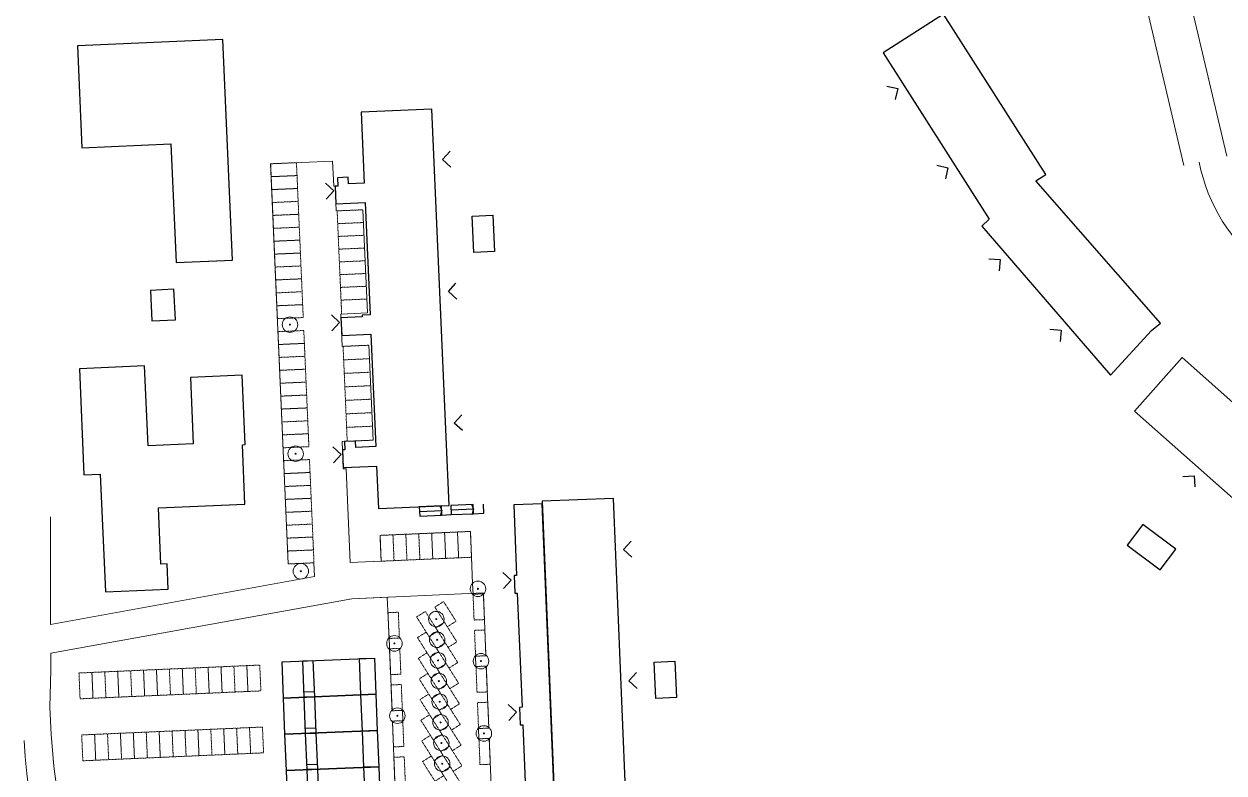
# Model space of a CAD drawing. Header units: millimetres. Extents: x 66738778 to 67478051, y 3190174640 to 3190853561.
# Drawn here: x 66977679 to 67209810, y 3190425350 to 3190570266 of the extents above; entities that cross this region are included whole.
import ezdxf

# ---------------------------------------------------------------- set-up
doc = ezdxf.new("R2010")
doc.units = ezdxf.units.MM
doc.header["$MEASUREMENT"] = 0
doc.linetypes.add('DASHED_4', pattern=[7, 4, -3])
for name, color, linetype, lineweight in [('A-------H1-', 8, 'DASHED_4', 0), ('A-L-16--EE-', 1, 'Continuous', 0), ('A-V27---EE-', 8, 'Continuous', 0)]:
    doc.layers.add(name, color=color, linetype=linetype, lineweight=lineweight)
for name, color, linetype in [('A-01SC-----', 7, 'Continuous'), ('A-01SH-----', 1, 'Continuous'), ('A-45B------', 1, 'Continuous')]:
    doc.layers.add(name, color=color, linetype=linetype)

msp = doc.modelspace()

# ---------------------------------------------------------------- linework, layer by layer
at = {"layer": 'A-------H1-'}
for p, q in [((67038254, 3190534101), (67043249, 3190534320)), ((67039128, 3190514138), (67038254, 3190534101)), ((67038362, 3190531634), (67043357, 3190531853)), ((67038470, 3190529168), (67043465, 3190529387)), ((67038578, 3190526701), (67043573, 3190526920)), ((67038686, 3190524235), (67043681, 3190524454)), ((67038794, 3190521768), (67043789, 3190521987)), ((67038902, 3190519302), (67043897, 3190519520)), ((67039010, 3190516835), (67044005, 3190517054)), ((67039402, 3190507896), (67044397, 3190508114)), ((67040206, 3190489530), (67039402, 3190507896)), ((67039516, 3190505284), (67044511, 3190505503)), ((67039631, 3190502673), (67044626, 3190502892)), ((67039745, 3190500061), (67044740, 3190500280)), ((67039859, 3190497450), (67044855, 3190497669)), ((67039974, 3190494838), (67044969, 3190495057)), ((67040088, 3190492227), (67045083, 3190492446)), ((67040206, 3190489530), (67045202, 3190489748))]:
    msp.add_line(p, q, dxfattribs=at)
at = {"layer": 'A-------H1-', "flags": 128}
for points in [[(67025389, 3190543220), (67030384, 3190543439), (67030494, 3190540941), (67025498, 3190540722)], [(67025498, 3190540722), (67030494, 3190540941), (67030603, 3190538443), (67025608, 3190538225)], [(67025608, 3190538225), (67030603, 3190538443), (67030712, 3190535946), (67025717, 3190535727)], [(67025717, 3190535727), (67030712, 3190535946), (67030822, 3190533448), (67025827, 3190533229)], [(67025827, 3190533229), (67030822, 3190533448), (67030931, 3190530951), (67025936, 3190530732)], [(67025936, 3190530732), (67030931, 3190530951), (67031041, 3190528453), (67026045, 3190528234)], [(67026045, 3190528234), (67031041, 3190528453), (67031150, 3190525955), (67026155, 3190525737)], [(67026155, 3190525737), (67031150, 3190525955), (67031259, 3190523458), (67026264, 3190523239)], [(67026264, 3190523239), (67031259, 3190523458), (67031369, 3190520960), (67026374, 3190520741)], [(67026374, 3190520741), (67031369, 3190520960), (67031478, 3190518463), (67026483, 3190518244)], [(67026483, 3190518244), (67031478, 3190518463), (67031588, 3190515965), (67026593, 3190515746)], [(67026593, 3190515746), (67031588, 3190515965), (67031697, 3190513467), (67026702, 3190513249)], [(67026811, 3190510751), (67031807, 3190510970), (67031916, 3190508472), (67026921, 3190508253)], [(67026921, 3190508253), (67031916, 3190508472), (67032025, 3190505975), (67027030, 3190505756)], [(67027030, 3190505756), (67032025, 3190505975), (67032135, 3190503477), (67027140, 3190503258)], [(67027140, 3190503258), (67032135, 3190503477), (67032244, 3190500979), (67027249, 3190500761)], [(67027249, 3190500761), (67032244, 3190500979), (67032354, 3190498482), (67027358, 3190498263)], [(67027358, 3190498263), (67032354, 3190498482), (67032463, 3190495984), (67027468, 3190495765)], [(67027468, 3190495765), (67032463, 3190495984), (67032572, 3190493487), (67027577, 3190493268)], [(67027577, 3190493268), (67032572, 3190493487), (67032682, 3190490989), (67027687, 3190490770)], [(67027687, 3190490770), (67032682, 3190490989), (67032791, 3190488491), (67027796, 3190488273)], [(67027905, 3190485775), (67032901, 3190485994), (67033010, 3190483496), (67028015, 3190483277)], [(67028015, 3190483277), (67033010, 3190483496), (67033120, 3190480999), (67028124, 3190480780)], [(67028124, 3190480780), (67033120, 3190480999), (67033229, 3190478501), (67028234, 3190478282)], [(67028234, 3190478282), (67033229, 3190478501), (67033338, 3190476003), (67028343, 3190475785)], [(67028343, 3190475785), (67033338, 3190476003), (67033448, 3190473506), (67028453, 3190473287)], [(67028453, 3190473287), (67033448, 3190473506), (67033557, 3190471008), (67028562, 3190470789)], [(67028562, 3190470789), (67033557, 3190471008), (67033667, 3190468511), (67028671, 3190468292)], [(67049046, 3190471433), (67049265, 3190466438), (67046768, 3190466328), (67046549, 3190471324)], [(67051544, 3190471542), (67051763, 3190466547), (67049265, 3190466438), (67049046, 3190471433)], [(67054042, 3190471652), (67054260, 3190466657), (67051763, 3190466547), (67051544, 3190471542)], [(67056539, 3190471761), (67056758, 3190466766), (67054260, 3190466657), (67054042, 3190471652)], [(67059037, 3190471871), (67059256, 3190466875), (67056758, 3190466766), (67056539, 3190471761)], [(67061534, 3190471980), (67061753, 3190466985), (67059256, 3190466875), (67059037, 3190471871)], [(67064032, 3190472090), (67064251, 3190467094), (67061753, 3190466985), (67061534, 3190471980)], [(67028671, 3190468292), (67033667, 3190468511), (67033776, 3190466013), (67028781, 3190465794)], [(67058846, 3190458518), (67061254, 3190454716), (67059564, 3190453646), (67057157, 3190457448)], [(67064543, 3190459941), (67064747, 3190454945), (67066746, 3190455027), (67066541, 3190460022)], [(67048093, 3190456377), (67048297, 3190451381), (67050295, 3190451463), (67050091, 3190456459)], [(67055322, 3190456607), (67057729, 3190452805), (67056039, 3190451736), (67053632, 3190455538)], [(67059010, 3190454521), (67061417, 3190450719), (67059727, 3190449649), (67057320, 3190453451)], [(67055485, 3190452611), (67057892, 3190448809), (67056202, 3190447739), (67053795, 3190451541)], [(67064829, 3190452947), (67065033, 3190447951), (67067031, 3190448032), (67066827, 3190453028)], [(67048379, 3190449382), (67048583, 3190444386), (67050581, 3190444468), (67050377, 3190449463)], [(67059173, 3190450524), (67061580, 3190446722), (67059891, 3190445652), (67057483, 3190449454)], [(67055648, 3190448614), (67058055, 3190444812), (67056366, 3190443742), (67053958, 3190447544)], [(66990812, 3190444810), (66991031, 3190439814), (66988533, 3190439705), (66988314, 3190444700)], [(66993310, 3190444919), (66993529, 3190439924), (66991031, 3190439814), (66990812, 3190444810)], [(66995807, 3190445028), (66996026, 3190440033), (66993529, 3190439924), (66993310, 3190444919)], [(66998305, 3190445138), (66998524, 3190440143), (66996026, 3190440033), (66995807, 3190445028)], [(67000803, 3190445247), (67001021, 3190440252), (66998524, 3190440143), (66998305, 3190445138)], [(67003300, 3190445357), (67003519, 3190440361), (67001021, 3190440252), (67000803, 3190445247)], [(67005798, 3190445466), (67006017, 3190440471), (67003519, 3190440361), (67003300, 3190445357)], [(67008295, 3190445575), (67008514, 3190440580), (67006017, 3190440471), (67005798, 3190445466)], [(67010793, 3190445685), (67011012, 3190440690), (67008514, 3190440580), (67008295, 3190445575)], [(67013291, 3190445794), (67013509, 3190440799), (67011012, 3190440690), (67010793, 3190445685)], [(67015788, 3190445904), (67016007, 3190440908), (67013509, 3190440799), (67013291, 3190445794)], [(67018286, 3190446013), (67018505, 3190441018), (67016007, 3190440908), (67015788, 3190445904)], [(67020783, 3190446122), (67021002, 3190441127), (67018505, 3190441018), (67018286, 3190446013)], [(67023281, 3190446232), (67023500, 3190441237), (67021002, 3190441127), (67020783, 3190446122)], [(67055811, 3190444617), (67058219, 3190440815), (67056529, 3190439746), (67054122, 3190443548)], [(67059336, 3190446528), (67061744, 3190442726), (67060054, 3190441656), (67057647, 3190445458)], [(67065115, 3190445951), (67065319, 3190440956), (67067317, 3190441037), (67067113, 3190446033)], [(67048664, 3190442388), (67048869, 3190437392), (67050867, 3190437473), (67050663, 3190442469)], [(67059500, 3190442531), (67061907, 3190438729), (67060217, 3190437659), (67057810, 3190441461)], [(67055975, 3190440621), (67058382, 3190436819), (67056692, 3190435749), (67054285, 3190439551)], [(67059663, 3190438534), (67062070, 3190434732), (67060381, 3190433662), (67057973, 3190437464)], [(67065401, 3190438957), (67065605, 3190433961), (67067603, 3190434043), (67067399, 3190439039)], [(67048950, 3190435392), (67049154, 3190430397), (67051153, 3190430478), (67050949, 3190435474)], [(67056138, 3190436624), (67058545, 3190432822), (67056856, 3190431752), (67054448, 3190435554)], [(66991337, 3190432821), (66991556, 3190427826), (66989059, 3190427716), (66988840, 3190432712)], [(66993835, 3190432930), (66994054, 3190427935), (66991556, 3190427826), (66991337, 3190432821)], [(66996332, 3190433040), (66996551, 3190428045), (66994054, 3190427935), (66993835, 3190432930)], [(66998830, 3190433149), (66999049, 3190428154), (66996551, 3190428045), (66996332, 3190433040)], [(67001328, 3190433259), (67001547, 3190428263), (66999049, 3190428154), (66998830, 3190433149)], [(67003825, 3190433368), (67004044, 3190428373), (67001547, 3190428263), (67001328, 3190433259)], [(67006323, 3190433478), (67006542, 3190428482), (67004044, 3190428373), (67003825, 3190433368)], [(67008821, 3190433587), (67009039, 3190428592), (67006542, 3190428482), (67006323, 3190433478)], [(67011318, 3190433696), (67011537, 3190428701), (67009039, 3190428592), (67008821, 3190433587)], [(67013816, 3190433806), (67014035, 3190428811), (67011537, 3190428701), (67011318, 3190433696)], [(67016313, 3190433915), (67016532, 3190428920), (67014035, 3190428811), (67013816, 3190433806)], [(67018811, 3190434025), (67019030, 3190429029), (67016532, 3190428920), (67016313, 3190433915)], [(67021309, 3190434134), (67021527, 3190429139), (67019030, 3190429029), (67018811, 3190434025)], [(67023806, 3190434243), (67024025, 3190429248), (67021527, 3190429139), (67021309, 3190434134)], [(67059826, 3190434538), (67062234, 3190430736), (67060544, 3190429666), (67058137, 3190433468)], [(67056301, 3190432627), (67058709, 3190428825), (67057019, 3190427756), (67054612, 3190431558)], [(67059990, 3190430541), (67062397, 3190426739), (67060707, 3190425669), (67058300, 3190429471)], [(67065686, 3190431962), (67065891, 3190426966), (67067889, 3190427048), (67067685, 3190432044)], [(67049236, 3190428398), (67049440, 3190423402), (67051439, 3190423484), (67051234, 3190428480)], [(67056465, 3190428631), (67058872, 3190424829), (67057182, 3190423759), (67054775, 3190427561)], [(67060153, 3190426544), (67062560, 3190422742), (67060870, 3190421672), (67058463, 3190425474)]]:
    msp.add_lwpolyline(points, close=True, dxfattribs=at)
at = {"layer": 'A-01SC-----'}
for p, q in [((67031829, 3190441030), (67033827, 3190441110)), ((67032115, 3190434021), (67034113, 3190434101)), ((67032401, 3190427012), (67034400, 3190427091))]:
    msp.add_line(p, q, dxfattribs=at)
at = {"layer": 'A-01SC-----', "flags": 128}
for points in [[(67155559, 3190572153), (67143873, 3190564703), (67164398, 3190532499), (67162974, 3190531127), (67187871, 3190502335), (67195782, 3190510970), (67197502, 3190512394), (67173441, 3190539903), (67175346, 3190541116)], [(66988862, 3190546320), (67006096, 3190547078), (67007104, 3190524123), (67018040, 3190524603), (67016166, 3190567249), (66987997, 3190566011)], [(67059921, 3190477111), (67056562, 3190553794), (67042902, 3190553196), (67043502, 3190539492), (67040445, 3190539358), (67040391, 3190540606), (67038293, 3190540515), (67038363, 3190538916), (67037883, 3190538895), (67038032, 3190535489), (67043666, 3190535736), (67044618, 3190513996), (67043110, 3190513930), (67043126, 3190513580), (67039000, 3190513398), (67039150, 3190509992), (67044783, 3190510240), (67045736, 3190488501), (67041853, 3190488331), (67041799, 3190489579), (67039701, 3190489487), (67039771, 3190487889), (67039272, 3190487867), (67039421, 3190484461), (67045900, 3190484744), (67046261, 3190476512)], [(67064387, 3190533072), (67068383, 3190533249), (67068693, 3190526256), (67064697, 3190526079)], [(67002163, 3190518722), (67002440, 3190512822), (67006967, 3190513034), (67006690, 3190518934)], [(67192515, 3190495365), (67214910, 3190475495), (67213937, 3190473879), (67245602, 3190452780), (67244782, 3190451075), (67277506, 3190435563), (67283817, 3190447860), (67250812, 3190463454), (67251982, 3190465251), (67221597, 3190485216), (67223040, 3190486797), (67201700, 3190505722)], [(66992432, 3190483168), (66993424, 3190460376), (67005589, 3190460905), (67005375, 3190465813), (67004173, 3190465760), (67003699, 3190476636), (67020418, 3190477364), (67019917, 3190488862), (67020490, 3190488887), (67019906, 3190502310), (67009868, 3190501873), (67010427, 3190489040), (67001692, 3190488661), (67001018, 3190504121), (66988389, 3190503573), (66989284, 3190483032)], [(67095023, 3190396239), (67094799, 3190401715), (67081057, 3190401153), (67077939, 3190477438), (67072414, 3190477212), (67072971, 3190463564), (67072473, 3190463544), (67072612, 3190460137), (67073111, 3190460158), (67074014, 3190438066), (67073515, 3190438045), (67073654, 3190434639), (67074153, 3190434659), (67075056, 3190412567), (67074557, 3190412547), (67074697, 3190409140), (67075195, 3190409160), (67075756, 3190395452)], [(67094869, 3190401718), (67091731, 3190478491), (67077919, 3190477926), (67081057, 3190401153)], [(67191084, 3190469423), (67197489, 3190464630), (67200504, 3190468659), (67194099, 3190473452)], [(67027592, 3190446866), (67045455, 3190447596), (67045742, 3190440586), (67027878, 3190439856)], [(67031589, 3190447026), (67033581, 3190447107), (67033867, 3190440101), (67031875, 3190440020)], [(67042579, 3190447478), (67045455, 3190447596), (67045742, 3190440586), (67042866, 3190440469)], [(67099589, 3190446785), (67103585, 3190446962), (67103895, 3190439969), (67099899, 3190439792)], [(67027878, 3190439856), (67045742, 3190440586), (67046028, 3190433577), (67028165, 3190432847)], [(67031875, 3190440016), (67033868, 3190440098), (67034154, 3190433092), (67032161, 3190433010)], [(67042866, 3190440469), (67045742, 3190440586), (67046028, 3190433577), (67043152, 3190433459)], [(67028165, 3190432847), (67046028, 3190433577), (67046315, 3190426567), (67028451, 3190425837)], [(67032162, 3190433007), (67034154, 3190433088), (67034440, 3190426082), (67032448, 3190426001)], [(67043152, 3190433459), (67046028, 3190433577), (67046315, 3190426567), (67043439, 3190426450)], [(67028451, 3190425837), (67046315, 3190426567), (67046601, 3190419558), (67028738, 3190418828)], [(67032448, 3190425997), (67034440, 3190426079), (67034727, 3190419073), (67032734, 3190418991)], [(67043439, 3190426450), (67046315, 3190426567), (67046601, 3190419558), (67043725, 3190419440)]]:
    msp.add_lwpolyline(points, close=True, dxfattribs=at)
for points in [[(67144564, 3190558253), (67146697, 3190557780), (67146225, 3190555647)], [(67060244, 3190542556), (67058629, 3190544028), (67060102, 3190545643)], [(67154256, 3190542934), (67156390, 3190542462), (67155917, 3190540328)], [(67036142, 3190536396), (67037622, 3190538004), (67036014, 3190539484)], [(67164314, 3190524846), (67166494, 3190524688), (67166336, 3190522509)], [(67061387, 3190517031), (67059772, 3190518503), (67061244, 3190520118)], [(67037259, 3190510899), (67038739, 3190512507), (67037131, 3190513987)], [(67176112, 3190511202), (67178292, 3190511043), (67178134, 3190508864)], [(67062509, 3190491593), (67060894, 3190493065), (67062366, 3190494680)], [(67037531, 3190485368), (67039011, 3190486976), (67037403, 3190488456)], [(67201853, 3190482739), (67204035, 3190482870), (67204165, 3190480688)], [(67095252, 3190467117), (67093637, 3190468589), (67095109, 3190470204)], [(67070416, 3190461032), (67071896, 3190462640), (67070288, 3190464120)], [(67096301, 3190441692), (67094686, 3190443165), (67096158, 3190444780)], [(67071458, 3190435534), (67072938, 3190437141), (67071330, 3190438621)]]:
    msp.add_lwpolyline(points, dxfattribs=at)
at = {"layer": 'A-01SH-----'}
for p, q in [((67058497, 3190476159), (67058188, 3190477046)), ((67066649, 3190475612), (67066566, 3190477334)), ((67054181, 3190475968), (67058497, 3190476159)), ((67058497, 3190476159), (67058267, 3190475248)), ((67058537, 3190475253), (67060335, 3190475333)), ((67060295, 3190476239), (67064611, 3190476429)), ((67064611, 3190476429), (67064381, 3190475518)), ((67064651, 3190475524), (67066649, 3190475612))]:
    msp.add_line(p, q, dxfattribs=at)
at = {"layer": 'A-01SH-----', "flags": 128}
for points in [[(67054221, 3190475063), (67058537, 3190475253), (67058458, 3190477052), (67054142, 3190476861)], [(67060335, 3190475333), (67064651, 3190475524), (67064572, 3190477322), (67060256, 3190477131)]]:
    msp.add_lwpolyline(points, close=True, dxfattribs=at)
at = {"layer": 'A-45B------'}
msp.add_line((67064611, 3190476429), (67064302, 3190477317), dxfattribs=at)
at = {"layer": 'A-L-16--EE-'}
for centre, radius in [((67029128, 3190512098), 1500), ((67029128, 3190512098), 100), ((67030222, 3190487122), 1500), ((67030222, 3190487122), 100), ((67031228, 3190464383), 1500), ((67031228, 3190464383), 100), ((67065499, 3190460981), 1500), ((67065499, 3190460981), 100), ((67057440, 3190455125), 1500), ((67057440, 3190455125), 100), ((67049335, 3190450422), 1500), ((67057603, 3190451128), 1500), ((67057603, 3190451128), 100), ((67049335, 3190450422), 100), ((67057766, 3190447133), 1500), ((67057766, 3190447133), 100), ((67066071, 3190446992), 1500), ((67066071, 3190446992), 100), ((67057929, 3190443137), 1500), ((67057929, 3190443137), 100), ((67058092, 3190439140), 1500), ((67049907, 3190436433), 1500), ((67058092, 3190439140), 100), ((67049907, 3190436433), 100), ((67058256, 3190435143), 1500), ((67058256, 3190435143), 100), ((67058419, 3190431147), 1500), ((67066643, 3190433002), 1500), ((67066643, 3190433002), 100), ((67058419, 3190431147), 100), ((67058582, 3190427150), 1500), ((67058582, 3190427150), 100)]:
    msp.add_circle(centre, radius, dxfattribs=at)
at = {"layer": 'A-V27---EE-'}
for p, q in [((67202069, 3190542862), (67189778, 3190595003)), ((67210364, 3190544721), (67199324, 3190591557)), ((66982806, 3190454094), (66982775, 3190474894)), ((67040780, 3190466066), (67046707, 3190466326)), ((67033892, 3190463358), (66982806, 3190454094)), ((67041087, 3190459073), (66982862, 3190448515)), ((67041087, 3190459073), (67066561, 3190460189)), ((67047947, 3190459373), (67041087, 3190459073)), ((67048297, 3190451381), (67047947, 3190459373)), ((66982895, 3190445234), (66982862, 3190448515)), ((66982895, 3190445234), (66982862, 3190448515)), ((66982697, 3190438118), (66982895, 3190445234)), ((66982697, 3190438118), (66982895, 3190445234)), ((66982910, 3190432831), (66982697, 3190438118)), ((66982910, 3190432831), (66982697, 3190438118)), ((66983444, 3190426697), (66982910, 3190432831)), ((66983444, 3190426697), (66982910, 3190432831)), ((66984347, 3190420021), (66983444, 3190426697)), ((66984347, 3190420021), (66983444, 3190426697))]:
    msp.add_line(p, q, dxfattribs=at)
at = {"layer": 'A-V27---EE-', "flags": 128}
for points in [[(67068175, 3190420054), (67067685, 3190432044), (67065686, 3190431962), (67065605, 3190433961), (67067603, 3190434043), (67067113, 3190446033), (67065115, 3190445951), (67065033, 3190447951), (67067031, 3190448032), (67066541, 3190460022), (67064543, 3190459941), (67064461, 3190461940), (67064251, 3190467094), (67064032, 3190472090), (67046549, 3190471324), (67046768, 3190466328), (67040780, 3190466066), (67039985, 3190484215), (67039433, 3190484191), (67039201, 3190489486), (67045202, 3190489748), (67044397, 3190508114), (67039243, 3190507889), (67038969, 3190514131), (67044124, 3190514357), (67043249, 3190534320), (67038094, 3190534094), (67037883, 3190538895), (67037590, 3190538882), (67037377, 3190543745), (67025389, 3190543220), (67028781, 3190465794), (67033776, 3190466013), (67033892, 3190463358), (66982806, 3190454094), (66982775, 3190474894)], [(67064175, 3190468940), (67064461, 3190461940), (67064543, 3190459941), (67066541, 3190460022), (67067031, 3190448032), (67065033, 3190447951), (67065115, 3190445951), (67067113, 3190446033), (67067603, 3190434043), (67065605, 3190433961), (67065686, 3190431962), (67067685, 3190432044), (67068175, 3190420054), (67066176, 3190419972), (67066258, 3190417973), (67068256, 3190418054), (67068746, 3190406064), (67066748, 3190405983), (67066830, 3190403983), (67068828, 3190404065), (67069318, 3190392075), (67067320, 3190391993), (67067401, 3190389994)], [(67033776, 3190466013), (67033892, 3190463358)], [(67048297, 3190451381), (67048869, 3190437392), (67050867, 3190437473), (67050949, 3190435474), (67048950, 3190435392), (67049440, 3190423402), (67051439, 3190423484), (67051520, 3190421485), (67049522, 3190421403), (67050012, 3190409413), (67052010, 3190409495), (67052092, 3190407495), (67050094, 3190407414), (67050584, 3190395424), (67052582, 3190395505), (67052742, 3190391580)]]:
    msp.add_lwpolyline(points, dxfattribs=at)
at = {"layer": 'A-V27---EE-'}
for centre, radius, start, end in [((67239011, 3190550368), 34698, 191.33206, 272.07711), ((67130106, 3190441987), 152776, 183.87732, 222.04295)]:
    msp.add_arc(centre, radius, start, end, dxfattribs=at)

doc.saveas('drawing.dxf')
